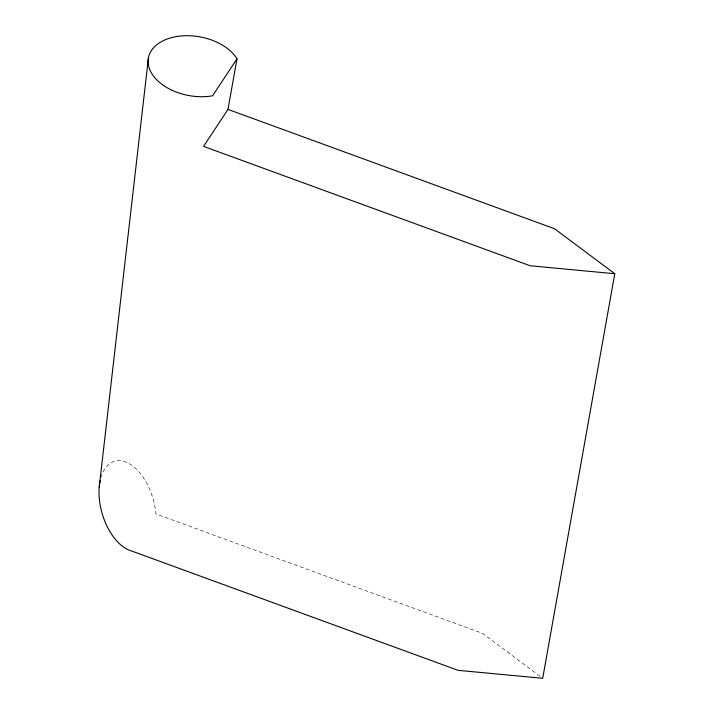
<?xml version="1.0" encoding="UTF-8"?>
<svg xmlns="http://www.w3.org/2000/svg" width="714" height="714" viewBox="0 0 714 714"><rect width="100%" height="100%" fill="white"/><g stroke="black" fill="none" stroke-linecap="round" stroke-linejoin="round"><path stroke-width="0.54" stroke-dasharray="3.57 2.68" d="M540.052 676.319L482.521 633.345L155.92 513.964A46.731 26.507 73.8 0 0 131.162 464.885A46.731 26.507 73.8 0 0 101.12 476.97"/><path stroke-width="1.07" d="M99.228 486.993L148.432 57.807M100.138 480.772A46.731 26.507 73.8 0 0 131.51 550.958L458.102 670.339L542.702 678.3L614.772 273.73L530.172 265.76L203.57 146.379L227.989 109.385L236.994 58.816A46.731 29.854 10.1 0 0 176.233 36.601A46.731 29.854 10.1 0 0 151.814 73.596A46.731 29.854 10.1 0 0 212.576 95.81L236.994 58.816M227.989 109.385L554.591 228.766L614.772 273.73"/></g></svg>
